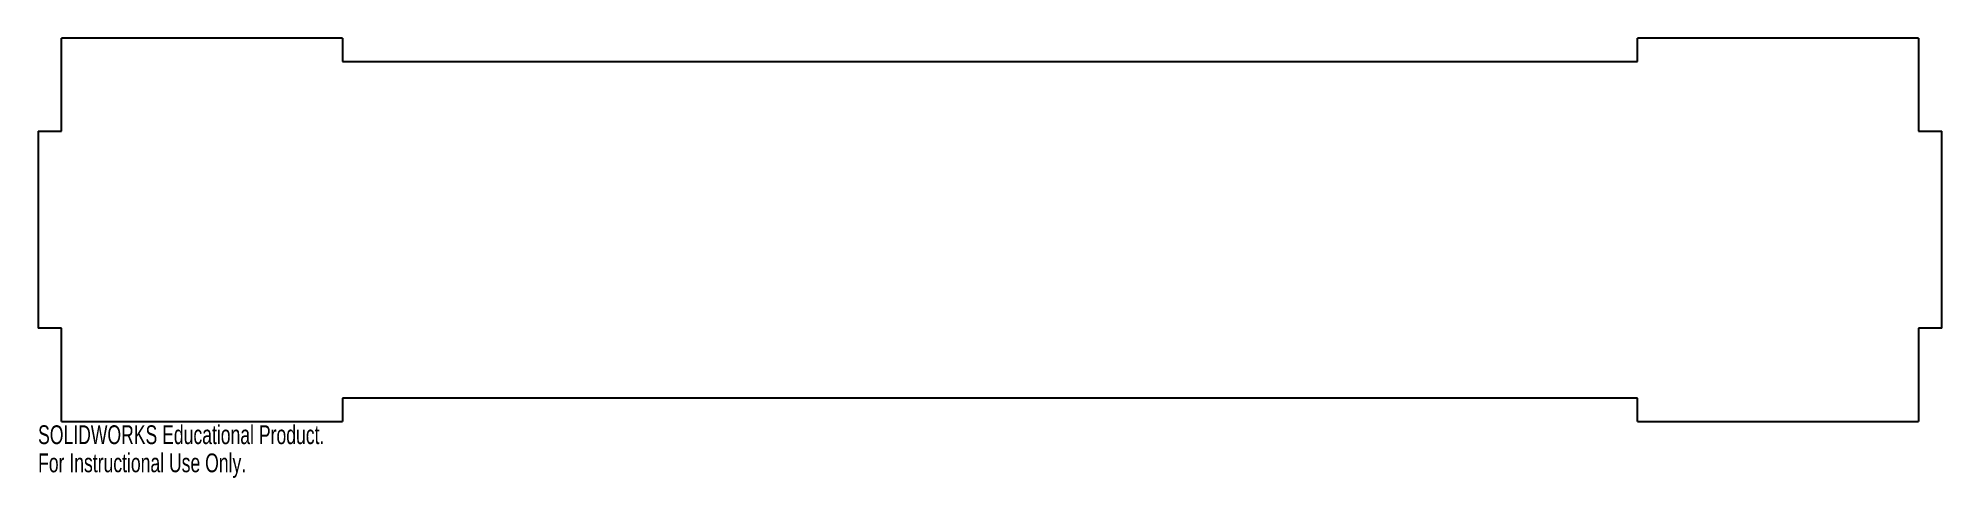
# Model space of a CAD drawing. Header units: millimetres. Extents: x 0 to 490, y -15 to 99.
import ezdxf

# ---------------------------------------------------------------- set-up
doc = ezdxf.new("R2010")
doc.units = ezdxf.units.MM
doc.styles.add('SLDTEXTSTYLE0', font='TXT', dxfattribs={"width": 0.7})

msp = doc.modelspace()

# ---------------------------------------------------------------- linework, layer by layer
at = {"color": 7, "linetype": 'Continuous', "lineweight": 25}
for p, q in [((78.33, 98.65), (6, 98.65)), ((6, 74.65), (6, 98.65)), ((78.33, 98.65), (78.33, 92.65)), ((484, 98.65), (411.67, 98.65)), ((411.67, 92.65), (411.67, 98.65)), ((484, 98.65), (484, 74.65)), ((78.33, 92.65), (411.67, 92.65)), ((0, 74.65), (6, 74.65)), ((0, 74.65), (0, 24)), ((484, 74.65), (490, 74.65)), ((490, 24), (490, 74.65)), ((6, 24), (0, 24)), ((6, 0), (6, 24)), ((484, 24), (484, 0)), ((490, 24), (484, 24)), ((78.33, 6), (78.33, 0)), ((411.67, 6), (78.33, 6)), ((411.67, 0), (411.67, 6)), ((6, 0), (78.33, 0)), ((411.67, 0), (484, 0))]:
    msp.add_line(p, q, dxfattribs=at)

# ---------------------------------------------------------------- texts
at = {"color": 7, "linetype": 'Continuous', "char_height": 4.8336, "attachment_point": 1, "style": 'SLDTEXTSTYLE0'}
for s, insert in [('SOLIDWORKS Educational Product.', (0, -1.02)), ('For Instructional Use Only.', (0, -8.27))]:
    msp.add_mtext(s, dxfattribs=dict(at, insert=insert))

doc.saveas('drawing.dxf')
